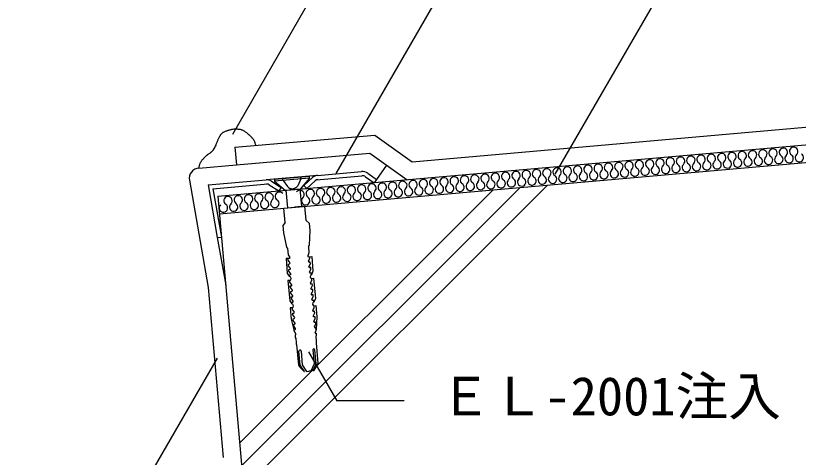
# Model space of a CAD drawing. Units: millimetres, scale not verified. Extents: x -406 to 394, y -616 to 614.
# Drawn here: x -283.1 to -59.9, y 346.3 to 472.3 of the extents above; entities that cross this region are included whole.
import ezdxf
from ezdxf.enums import TextEntityAlignment as Align

# ---------------------------------------------------------------- set-up
doc = ezdxf.new("R2010")
doc.units = ezdxf.units.MM
doc.header["$LTSCALE"] = 5
doc.linetypes.add('DASHED3', pattern=[4, 3, -1])
for name, color, linetype in [('2-2_in line', 7, 'Continuous'), ('2-4_out line', 2, 'Continuous'), ('2-6_鋼板・アングル', 2, 'Continuous'), ('2-7_ビス', 7, 'Continuous'), ('2-A_moji', 7, 'Continuous'), ('2-D_ハッチ他', 4, 'Continuous'), ('2-E_con他', 4, 'Continuous')]:
    doc.layers.add(name, color=color, linetype=linetype)
doc.styles.add('ＭＳ ゴシック', font='')
doc.styles.get('ＭＳ ゴシック').set_extended_font_data('MS Gothic')

msp = doc.modelspace()

# ---------------------------------------------------------------- linework, layer by layer
at = {"layer": '2-2_in line'}
for p, q in [((-225.389, 420.759), (318.787, 468.368)), ((-224.954, 415.778), (318.787, 463.349)), ((-220.122, 429.752), (-182.085, 433.08)), ((-182.085, 433.08), (-171.404, 425.482)), ((-177.273, 429.657), (-180.171, 425.583)), ((-225.389, 420.759), (-216.674, 321.139)), ((-225.566, 408.958), (-223.166, 395.347))]:
    msp.add_line(p, q, dxfattribs=at)
for points in [[(-219.394, 439.826), (-219.606, 439.847), (-219.819, 439.862), (-219.943, 439.868), (-220.092, 439.874), (-220.35, 439.878), (-220.607, 439.875), (-220.863, 439.862), (-221.117, 439.838), (-221.369, 439.802), (-221.514, 439.775), (-221.619, 439.752), (-221.8, 439.707), (-221.981, 439.656), (-222.161, 439.603), (-222.341, 439.547), (-222.521, 439.49), (-222.626, 439.458), (-222.746, 439.422), (-222.952, 439.361), (-223.157, 439.296), (-223.358, 439.226), (-223.555, 439.146), (-223.744, 439.053), (-223.849, 438.992), (-223.944, 438.931), (-224.1, 438.814), (-224.247, 438.684), (-224.386, 438.543), (-224.517, 438.394), (-224.639, 438.237), (-224.707, 438.144), (-224.782, 438.035), (-224.904, 437.842), (-225.017, 437.645), (-225.123, 437.445), (-225.223, 437.242), (-225.319, 437.036), (-225.373, 436.917), (-225.429, 436.788)], [(-214.583, 435.256), (-214.613, 435.385), (-214.665, 435.606), (-214.722, 435.825), (-214.786, 436.041), (-214.861, 436.252), (-214.948, 436.457), (-215.005, 436.572), (-215.054, 436.66), (-215.146, 436.809), (-215.246, 436.952), (-215.353, 437.092), (-215.465, 437.228), (-215.582, 437.361), (-215.651, 437.437), (-215.733, 437.524), (-215.877, 437.673), (-216.023, 437.819), (-216.171, 437.962), (-216.321, 438.103), (-216.473, 438.242), (-216.562, 438.322), (-216.655, 438.405), (-216.817, 438.547), (-216.982, 438.687), (-217.149, 438.823), (-217.32, 438.955), (-217.496, 439.081), (-217.599, 439.152), (-217.693, 439.213), (-217.857, 439.313), (-218.024, 439.407), (-218.196, 439.493), (-218.371, 439.571), (-218.549, 439.639), (-218.654, 439.674), (-218.771, 439.708), (-218.976, 439.758), (-219.184, 439.797), (-219.394, 439.826)], [(-225.429, 436.788), (-225.524, 436.566), (-225.617, 436.343), (-225.709, 436.119), (-225.8, 435.894), (-225.892, 435.669), (-225.946, 435.538), (-226.019, 435.362), (-226.15, 435.06), (-226.289, 434.763), (-226.439, 434.471), (-226.603, 434.189), (-226.786, 433.92), (-226.901, 433.77), (-226.943, 433.719), (-227.017, 433.633), (-227.095, 433.549), (-227.175, 433.467), (-227.257, 433.389), (-227.342, 433.313), (-227.393, 433.271), (-227.477, 433.204), (-227.626, 433.094), (-227.779, 432.989), (-227.933, 432.886), (-228.088, 432.783), (-228.24, 432.678), (-228.326, 432.614), (-228.413, 432.547), (-228.559, 432.426), (-228.701, 432.301), (-228.84, 432.171), (-228.976, 432.038), (-229.111, 431.904), (-229.189, 431.825), (-229.287, 431.727), (-229.454, 431.557), (-229.619, 431.384), (-229.779, 431.208), (-229.934, 431.028)], [(-229.934, 431.028), (-230.082, 430.841), (-230.163, 430.729), (-230.21, 430.663), (-230.286, 430.546), (-230.358, 430.427), (-230.426, 430.305), (-230.488, 430.181), (-230.544, 430.054), (-230.574, 429.98), (-230.611, 429.874), (-230.667, 429.69), (-230.713, 429.503), (-230.751, 429.312), (-230.783, 429.121), (-230.812, 428.928), (-230.829, 428.816)]]:
    msp.add_lwpolyline(points, dxfattribs=at)
at = {"layer": '2-4_out line'}
for p, q in [((-170.006, 430.624), (47.924, 449.69)), ((-220.557, 434.733), (-180.687, 438.221)), ((-180.687, 438.221), (-170.006, 430.624)), ((-220.557, 434.733), (-220.122, 429.752)), ((-230.829, 428.816), (-220.122, 429.752))]:
    msp.add_line(p, q, dxfattribs=at)
msp.add_lwpolyline([(-233.522, 425.306), (-228.132, 394.743), (-223.891, 346.259)], dxfattribs=at)
msp.add_arc((-230.567, 425.827), 3, 95, 190, dxfattribs=at)
at = {"layer": '2-6_鋼板・アングル', "color": 4}
for p, q in [((-197.017, 426.706), (-211.594, 425.43)), ((-207.971, 422.283), (-200.038, 422.977))]:
    msp.add_line(p, q, dxfattribs=at)
at = {"layer": '2-6_鋼板・アングル'}
for p, q in [((-197.231, 425.482), (-184.307, 426.613)), ((-197.017, 426.706), (-184.412, 427.808)), ((-183.307, 426.341), (-180.867, 424.605)), ((-182.612, 427.319), (-180.171, 425.583)), ((-228.214, 423.976), (-211.594, 425.43)), ((-226.805, 422.895), (-211.171, 424.263)), ((-210.739, 424.051), (-207.971, 422.283)), ((-210.093, 425.062), (-207.325, 423.294)), ((-198.432, 426.082), (-200.85, 423.861)), ((-197.62, 425.198), (-200.038, 422.977)), ((-180.171, 425.583), (-180.867, 424.605)), ((-228.214, 423.976), (-225.566, 408.958)), ((-226.805, 422.895), (-224.366, 409.063)), ((-207.325, 423.294), (-207.971, 422.283)), ((-200.85, 423.861), (-200.038, 422.977)), ((-225.566, 408.958), (-224.366, 409.063))]:
    msp.add_line(p, q, dxfattribs=at)
for centre, radius, start, end in [((-196.808, 424.315), 2.4, 95, 132.56859), ((-184.177, 425.119), 2.7, 54.57392, 95), ((-184.177, 425.119), 1.5, 54.57392, 95), ((-211.385, 423.039), 2.4, 57.43141, 95), ((-211.385, 423.039), 1.2, 57.43141, 95), ((-196.808, 424.315), 1.2, 95, 132.56859)]:
    msp.add_arc(centre, radius, start, end, dxfattribs=at)
at = {"layer": '2-7_ビス'}
for p, q in [((-209.28, 425.556), (-209.236, 425.058)), ((-199.274, 425.93), (-209.236, 425.058)), ((-209.236, 425.058), (-206.122, 422.445)), ((-199.274, 425.93), (-201.888, 422.815)), ((-201.888, 422.815), (-206.122, 422.445)), ((-205.997, 422.456), (-205.561, 417.475)), ((-202.012, 422.804), (-201.577, 417.823)), ((-205.015, 397.823), (-205.015, 397.823)), ((-205.015, 397.823), (-205.015, 397.823)), ((-198.702, 398.375), (-198.702, 398.375)), ((-198.702, 398.375), (-198.702, 398.375)), ((-203.65, 382.216), (-203.147, 381.432)), ((-197.336, 382.768), (-197.696, 381.909))]:
    msp.add_line(p, q, dxfattribs=at)
at = {"layer": '2-7_ビス', "linetype": 'DASHED3'}
for p, q in [((-206.796, 425.272), (-206.839, 425.77)), ((-206.796, 425.272), (-205.554, 423.498)), ((-201.715, 425.716), (-202.63, 423.754)), ((-201.715, 425.716), (-201.759, 426.214))]:
    msp.add_line(p, q, dxfattribs=at)
at = {"layer": '2-7_ビス'}
for points in [[(-199.274, 425.93), (-199.318, 426.428), (-209.28, 425.556)], [(-206.201, 413.308), (-206.558, 417.387), (-203.569, 417.649)], [(-200.224, 413.83), (-200.58, 417.91), (-203.569, 417.649)], [(-206.201, 413.308), (-206.876, 412.421), (-206.693, 410.33), (-205.788, 406.276), (-205.512, 405.891), (-205.552, 405.887), (-205.393, 404.08), (-204.89, 403.297)], [(-200.224, 413.83), (-199.404, 413.074), (-199.222, 410.984), (-199.409, 406.834), (-199.614, 406.407), (-199.574, 406.41), (-199.416, 404.603), (-199.776, 403.744)], [(-204.998, 403.039), (-205.972, 402.954), (-205.603, 398.736), (-205.02, 397.822), (-205.015, 397.823)], [(-204.815, 401.731), (-205.392, 402.508), (-205.436, 403.001)], [(-199.625, 403.509), (-198.65, 403.594), (-198.281, 399.377), (-198.697, 398.376), (-198.702, 398.375)], [(-199.578, 402.189), (-199.144, 403.054), (-199.187, 403.547)], [(-199.441, 400.628), (-199.008, 401.494), (-199.049, 401.969), (-199.398, 401.956)], [(-204.678, 400.17), (-205.256, 400.947), (-205.298, 401.423), (-204.952, 401.471)], [(-204.599, 398.604), (-205.119, 399.386), (-205.161, 399.862), (-204.816, 399.91)], [(-199.248, 399.072), (-198.871, 399.933), (-198.913, 400.409), (-199.261, 400.396)], [(-205.015, 397.823), (-205.053, 398.299), (-204.739, 398.344)], [(-198.702, 398.375), (-198.747, 398.85), (-199.065, 398.84)], [(-199.032, 395.946), (-198.598, 396.812), (-198.641, 397.304)], [(-198.641, 397.304), (-198.104, 397.351), (-197.599, 391.576), (-198.019, 390.572)], [(-204.889, 396.758), (-205.426, 396.711), (-204.921, 390.936), (-204.333, 390.019)], [(-204.269, 395.488), (-204.846, 396.265), (-204.889, 396.758)], [(-204.132, 393.927), (-204.71, 394.704), (-204.751, 395.18), (-204.406, 395.227)], [(-198.895, 394.385), (-198.461, 395.251), (-198.503, 395.727), (-198.851, 395.713)], [(-203.996, 392.366), (-204.573, 393.144), (-204.615, 393.619), (-204.27, 393.667)], [(-198.759, 392.825), (-198.325, 393.69), (-198.366, 394.166), (-198.715, 394.153)], [(-203.916, 390.801), (-204.437, 391.583), (-204.478, 392.058), (-204.133, 392.106)], [(-198.565, 391.269), (-198.188, 392.13), (-198.23, 392.605), (-198.578, 392.592)], [(-198.019, 390.572), (-198.064, 391.047), (-198.385, 391.036)], [(-204.207, 388.954), (-204.744, 388.907), (-204.46, 385.671), (-203.65, 382.216), (-203.691, 382.691), (-203.385, 382.736)], [(-204.333, 390.019), (-204.371, 390.495), (-204.053, 390.54)], [(-203.586, 387.684), (-204.164, 388.461), (-204.207, 388.954)], [(-198.349, 388.142), (-197.915, 389.008), (-197.958, 389.501)], [(-197.958, 389.501), (-197.421, 389.548), (-197.138, 386.312), (-197.336, 382.768), (-197.378, 383.244), (-197.687, 383.234)], [(-203.482, 386.121), (-204.032, 386.9), (-204.069, 387.376), (-203.723, 387.424)], [(-198.18, 386.585), (-197.774, 387.448), (-197.82, 387.923), (-198.168, 387.91)], [(-198.012, 385.027), (-197.622, 385.888), (-197.667, 386.364), (-198.002, 386.352)], [(-203.377, 384.557), (-203.911, 385.338), (-203.949, 385.814), (-203.617, 385.861)], [(-203.263, 382.995), (-203.784, 383.777), (-203.823, 384.253), (-203.503, 384.298)], [(-197.853, 383.468), (-197.476, 384.329), (-197.52, 384.804), (-197.842, 384.793)], [(-197.545, 381.674), (-197.411, 381.686), (-197.343, 380.905), (-197.492, 380.892), (-197.352, 379.29), (-197.359, 379.29)], [(-203.255, 381.174), (-203.388, 381.163), (-203.32, 380.382), (-203.171, 380.395), (-203.031, 378.794), (-203.024, 378.794)], [(-202.945, 378.47), (-202.427, 372.542), (-201.931, 371.932), (-200.818, 370.71), (-200.669, 370.723), (-201.921, 372.586), (-202.267, 376.543)], [(-197.38, 378.957), (-196.861, 373.029), (-197.243, 372.342), (-198.128, 370.945), (-198.277, 370.932), (-197.367, 372.985), (-197.713, 376.941)], [(-201.686, 376.594), (-201.34, 372.637), (-200.088, 370.774), (-199.473, 370.828)], [(-198.294, 376.89), (-197.948, 372.934), (-198.858, 370.882), (-199.473, 370.828)]]:
    msp.add_lwpolyline(points, dxfattribs=at)
at = {"layer": '2-7_ビス', "linetype": 'DASHED3'}
msp.add_arc((-204.189, 424.732), 1.84, 222.11751, 327.88248, dxfattribs=at)
at = {"layer": '2-7_ビス'}
for centre, major_axis, start_param, end_param in [((-205.024, 403.209), (0.015, -0.171), 0.06848, 2.1628795), ((-199.629, 403.681), (0.015, -0.171), 4.1203058, 6.2147054), ((-199.369, 402.183), (0.02, -0.228), 4.6066597, 6.0519827), ((-205.019, 401.688), (0.02, -0.228), 0.2312026, 1.6765256), ((-204.883, 400.128), (0.02, -0.228), 0.2312026, 1.6765256), ((-199.233, 400.622), (0.02, -0.228), 4.6066597, 6.0519827), ((-204.99, 397.287), (0.047, -0.534), 0.0442118, 3.0973809), ((-204.803, 398.562), (0.02, -0.228), 0.2312026, 1.6765256), ((-199.039, 399.066), (0.02, -0.228), 4.6066597, 6.0519827), ((-198.634, 397.843), (0.047, -0.534), 3.1858044, 6.2389735), ((-204.473, 395.446), (0.02, -0.228), 0.2312026, 1.6765256), ((-198.823, 395.94), (0.02, -0.228), 4.6066597, 6.0519827), ((-204.337, 393.885), (0.02, -0.228), 0.2312026, 1.6765256), ((-198.686, 394.379), (0.02, -0.228), 4.6066597, 6.0519827), ((-198.55, 392.819), (0.02, -0.228), 4.6066597, 6.0519827), ((-204.2, 392.324), (0.02, -0.228), 0.2312026, 1.6765256), ((-204.121, 390.759), (0.02, -0.228), 0.2312026, 1.6765256), ((-198.356, 391.263), (0.02, -0.228), 4.6066597, 6.0519827), ((-197.951, 390.04), (0.047, -0.534), 3.1858044, 6.2389735), ((-204.307, 389.484), (0.047, -0.534), 0.0442118, 3.0973809), ((-203.791, 387.642), (0.02, -0.228), 0.2312026, 1.6765256), ((-203.686, 386.079), (0.02, -0.228), 0.2312026, 1.6765256), ((-198.14, 388.136), (0.02, -0.228), 4.6066597, 6.0519827), ((-197.972, 386.579), (0.02, -0.228), 4.6066597, 6.0519827), ((-203.582, 384.515), (0.02, -0.228), 0.2312026, 1.6765256), ((-197.803, 385.021), (0.02, -0.228), 4.6066597, 6.0519827), ((-203.467, 382.952), (0.02, -0.228), 0.2312026, 1.6765256), ((-197.644, 383.462), (0.02, -0.228), 4.6066597, 6.0519827), ((-197.547, 381.847), (0.015, -0.173), 4.1060148, 6.2013378), ((-203.282, 381.346), (0.015, -0.173), 0.0818475, 2.1771705), ((-203.672, 378.442), (0.07, -0.797), 1.5261677, 1.947508), ((-198.003, 376.906), (0.028, -0.32), 1.6025621, 4.7441547), ((-196.659, 379.056), (0.07, -0.797), 4.3356773, 4.7570176), ((-201.976, 376.558), (0.028, -0.32), 1.5390306, 4.6806232)]:
    msp.add_ellipse(centre, major_axis=major_axis, ratio=0.909574, start_param=start_param, end_param=end_param, dxfattribs=at)
at = {"layer": '2-A_moji'}
for p, q in [((-221.177, 438.511), (-155.029, 553.082)), ((-191.681, 427.221), (-133.449, 528.082)), ((-129.182, 427.068), (-85.296, 503.082)), ((-199.568, 376.389), (-191.509, 362.43)), ((-324.525, 203.082), (-225.507, 374.588)), ((-172.297, 362.43), (-191.509, 362.43))]:
    msp.add_line(p, q, dxfattribs=at)
at = {"layer": '2-D_ハッチ他'}
for centre, start, end in [((-81.744, 431.779), 312.52351, 237.47649), ((-78.811, 432.035), 312.52351, 237.47649), ((-75.878, 432.292), 312.52351, 237.47649), ((-72.946, 432.548), 312.52351, 237.47649), ((-70.013, 432.805), 312.52351, 237.47649), ((-67.08, 433.062), 312.52351, 237.47649), ((-64.148, 433.318), 312.52351, 237.47649), ((-61.215, 433.575), 312.52351, 237.47649), ((-105.206, 429.726), 312.52351, 237.47649), ((-102.273, 429.983), 312.52351, 237.47649), ((-99.34, 430.239), 312.52351, 237.47649), ((-96.407, 430.496), 312.52351, 237.47649), ((-93.475, 430.752), 312.52351, 237.47649), ((-90.542, 431.009), 312.52351, 237.47649), ((-87.609, 431.266), 312.52351, 237.47649), ((-84.677, 431.522), 312.52351, 237.47649), ((-83.043, 429.741), 132.52351, 57.47649), ((-80.11, 429.998), 132.52351, 57.47649), ((-77.178, 430.254), 132.52351, 57.47649), ((-74.245, 430.511), 132.52351, 57.47649), ((-71.312, 430.767), 132.52351, 57.47649), ((-68.38, 431.024), 132.52351, 57.47649), ((-65.447, 431.281), 132.52351, 57.47649), ((-62.514, 431.537), 132.52351, 57.47649), ((-59.581, 431.794), 132.52351, 57.47649), ((-131.6, 427.417), 312.52351, 237.47649), ((-128.667, 427.673), 312.52351, 237.47649), ((-125.735, 427.93), 312.52351, 237.47649), ((-122.802, 428.187), 312.52351, 237.47649), ((-119.869, 428.443), 312.52351, 237.47649), ((-116.937, 428.7), 312.52351, 237.47649), ((-114.004, 428.956), 312.52351, 237.47649), ((-111.071, 429.213), 312.52351, 237.47649), ((-108.138, 429.47), 312.52351, 237.47649), ((-106.505, 427.688), 132.52351, 57.47649), ((-103.572, 427.945), 132.52351, 57.47649), ((-100.64, 428.202), 132.52351, 57.47649), ((-97.707, 428.458), 132.52351, 57.47649), ((-94.774, 428.715), 132.52351, 57.47649), ((-91.841, 428.971), 132.52351, 57.47649), ((-88.909, 429.228), 132.52351, 57.47649), ((-85.976, 429.485), 132.52351, 57.47649), ((-157.995, 425.108), 312.52351, 237.47649), ((-155.062, 425.364), 312.52351, 237.47649), ((-152.129, 425.621), 312.52351, 237.47649), ((-149.196, 425.877), 312.52351, 237.47649), ((-146.264, 426.134), 312.52351, 237.47649), ((-143.331, 426.391), 312.52351, 237.47649), ((-140.398, 426.647), 312.52351, 237.47649), ((-137.466, 426.904), 312.52351, 237.47649), ((-134.533, 427.16), 312.52351, 237.47649), ((-132.899, 425.379), 132.52351, 57.47649), ((-129.967, 425.636), 132.52351, 57.47649), ((-127.034, 425.892), 132.52351, 57.47649), ((-124.101, 426.149), 132.52351, 57.47649), ((-121.169, 426.406), 132.52351, 57.47649), ((-118.236, 426.662), 132.52351, 57.47649), ((-115.303, 426.919), 132.52351, 57.47649), ((-112.37, 427.175), 132.52351, 57.47649), ((-109.438, 427.432), 132.52351, 57.47649), ((-181.456, 423.055), 312.52351, 237.47649), ((-178.524, 423.312), 312.52351, 237.47649), ((-175.591, 423.568), 312.52351, 237.47649), ((-172.658, 423.825), 312.52351, 237.47649), ((-169.725, 424.081), 312.52351, 237.47649), ((-166.793, 424.338), 312.52351, 237.47649), ((-163.86, 424.595), 312.52351, 237.47649), ((-160.927, 424.851), 312.52351, 237.47649), ((-159.294, 423.07), 132.52351, 57.47649), ((-156.361, 423.327), 132.52351, 57.47649), ((-153.428, 423.583), 132.52351, 57.47649), ((-150.496, 423.84), 132.52351, 57.47649), ((-147.563, 424.096), 132.52351, 57.47649), ((-144.63, 424.353), 132.52351, 57.47649), ((-141.698, 424.609), 132.52351, 57.47649), ((-138.765, 424.866), 132.52351, 57.47649), ((-135.832, 425.123), 132.52351, 57.47649), ((-207.851, 420.746), 39.5247, 237.47649), ((-201.985, 421.259), 312.52351, 142.60115), ((-199.053, 421.516), 312.52351, 237.47649), ((-196.12, 421.772), 312.52351, 237.47649), ((-193.187, 422.029), 312.52351, 237.47649), ((-190.254, 422.285), 312.52351, 237.47649), ((-187.322, 422.542), 312.52351, 237.47649), ((-184.389, 422.798), 312.52351, 237.47649), ((-182.756, 421.017), 132.52351, 57.47649), ((-179.823, 421.274), 132.52351, 57.47649), ((-176.89, 421.531), 132.52351, 57.47649), ((-173.957, 421.787), 132.52351, 57.47649), ((-171.025, 422.044), 132.52351, 57.47649), ((-168.092, 422.3), 132.52351, 57.47649), ((-165.159, 422.557), 132.52351, 57.47649), ((-162.227, 422.813), 132.52351, 57.47649), ((-222.514, 419.463), 312.52351, 237.47649), ((-219.582, 419.72), 312.52351, 237.47649), ((-216.649, 419.976), 312.52351, 237.47649), ((-213.716, 420.233), 312.52351, 237.47649), ((-210.783, 420.489), 312.52351, 237.47649), ((-209.15, 418.708), 132.52351, 57.47649), ((-200.352, 419.478), 132.52351, 57.47649), ((-197.419, 419.734), 132.52351, 57.47649), ((-194.486, 419.991), 132.52351, 57.47649), ((-191.554, 420.248), 132.52351, 57.47649), ((-188.621, 420.504), 132.52351, 57.47649), ((-185.688, 420.761), 132.52351, 57.47649), ((-223.814, 417.425), 132.52351, 57.47649), ((-220.881, 417.682), 132.52351, 57.47649), ((-217.948, 417.938), 132.52351, 57.47649), ((-215.016, 418.195), 132.52351, 57.47649), ((-212.083, 418.452), 132.52351, 57.47649)]:
    msp.add_arc(centre, 1.208, start, end, dxfattribs=at)
at = {"layer": '2-E_con他'}
for p, q in [((-219.225, 350.297), (-146.916, 422.605)), ((-218.656, 343.795), (-139.167, 423.283)), ((-218.087, 337.292), (-131.418, 423.961))]:
    msp.add_line(p, q, dxfattribs=at)

# ---------------------------------------------------------------- texts
at = {"layer": '2-A_moji', "style": 'ＭＳ ゴシック'}
msp.add_text('ＥＬ-2001注入', height=11, dxfattribs=at).set_placement((-162.297, 354.93), align=Align.BOTTOM_LEFT)

doc.saveas('drawing.dxf')
